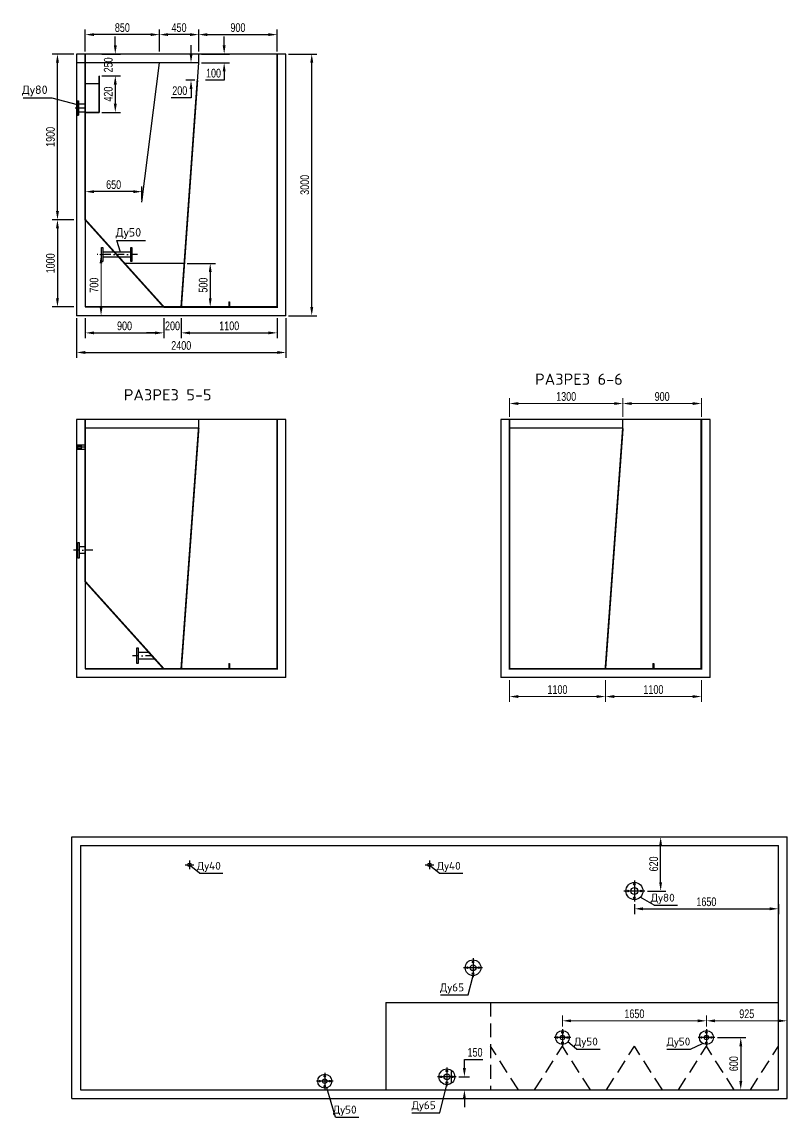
# Model space of a CAD drawing. Extents: x 89779 to 109422, y -13887 to 11174.
# Drawn here: x 100650 to 109422, y -13887 to -1331 of the extents above; entities that cross this region are included whole.
import ezdxf

# ---------------------------------------------------------------- set-up
doc = ezdxf.new("R2010")
doc.units = 0
doc.linetypes.add('DASHDOTX2', pattern=[50.8, 25.4, -12.7, 0, -12.7])
doc.linetypes.add('HIDDEN2', pattern=[4.7625, 3.175, -1.5875])
doc.layers.get('0').update_dxf_attribs({"linetype": 'CONTINUOUS'})
doc.layers.get('DEFPOINTS').update_dxf_attribs({"linetype": 'CONTINUOUS'})
doc.layers.add('1', color=7, linetype='CONTINUOUS')
doc.layers.add('А-Размеры', color=4, linetype='CONTINUOUS', lineweight=20)
doc.styles.add('MONARCH', font='monarch', dxfattribs={"width": 0.77})
doc.styles.get("Standard").update_dxf_attribs({"font": 'romans.shx'})
doc.dimstyles.get("Standard").update_dxf_attribs({"dimtxt": 50, "dimasz": 30, "dimexe": 20, "dimexo": 10, "dimgap": 10, "dimtad": 1, "dimtoh": 1, "dimdec": 0, "dimzin": 0, "dimdsep": 46, "dimtxsty": 'MONARCH', "dimcen": 10, "dimclrd": 256, "dimclre": 256, "dimclrt": 256, "dimadec": 0, "dimazin": 0, "dimtfac": 1, "dimtdec": 0, "dimtofl": 0, "dimtmove": 0, "dimatfit": 3, "dimfxl": 1, "dimtolj": 1, "dimtzin": 0, "dimlwd": -1, "dimlwe": -1, "dimarcsym": 0})

# ---------------------------------------------------------------- blocks, each defined once
blk = doc.blocks.new('*D486')
at = {"layer": '1', "ltscale": 50, "transparency": 16777216}
for p, q in [((101277, -4729), (101277, -5181)), ((103677, -4729), (103677, -5181)), ((101377, -5121), (103577, -5121))]:
    blk.add_line(p, q, dxfattribs=at)
for points in [[(101377, -5104), (101377, -5138), (101277, -5121)], [(103577, -5104), (103577, -5138), (103677, -5121)]]:
    blk.add_solid(points, dxfattribs=at)
at = {"layer": 'DEFPOINTS', "color": 0, "ltscale": 50, "transparency": 16777216}
for p in [(101277, -4699), (103677, -4699), (103677, -5121)]:
    blk.add_point(p, dxfattribs=at)
at = {"layer": '1', "ltscale": 50, "transparency": 16777216, "insert": (102477, -5041), "char_height": 100, "attachment_point": 5, "style": 'MONARCH'}
blk.add_mtext('\\A1;2400', dxfattribs=at)
blk = doc.blocks.new('*D487')
at = {"layer": '1', "ltscale": 50, "transparency": 16777216}
for p, q in [((101377, -4729), (101377, -4956)), ((102277, -4729), (102277, -4956)), ((101477, -4896), (102177, -4896))]:
    blk.add_line(p, q, dxfattribs=at)
for points in [[(101477, -4880), (101477, -4913), (101377, -4896)], [(102177, -4880), (102177, -4913), (102277, -4896)]]:
    blk.add_solid(points, dxfattribs=at)
at = {"layer": 'DEFPOINTS', "color": 0, "ltscale": 50, "transparency": 16777216}
for p in [(101377, -4699), (102277, -4699), (102277, -4896)]:
    blk.add_point(p, dxfattribs=at)
at = {"layer": '1', "ltscale": 50, "transparency": 16777216, "insert": (101827, -4816), "char_height": 100, "attachment_point": 5, "style": 'MONARCH'}
blk.add_mtext('\\A1;900', dxfattribs=at)
blk = doc.blocks.new('*D488')
at = {"layer": '1', "ltscale": 50, "transparency": 16777216}
for p, q in [((102277, -4729), (102277, -4956)), ((102477, -4729), (102477, -4956)), ((102177, -4896), (102077, -4896)), ((102577, -4896), (102677, -4896))]:
    blk.add_line(p, q, dxfattribs=at)
for points in [[(102177, -4880), (102177, -4913), (102277, -4896)], [(102577, -4880), (102577, -4913), (102477, -4896)]]:
    blk.add_solid(points, dxfattribs=at)
at = {"layer": 'DEFPOINTS', "color": 0, "ltscale": 50, "transparency": 16777216}
for p in [(102277, -4699), (102477, -4699), (102477, -4896)]:
    blk.add_point(p, dxfattribs=at)
at = {"layer": '1', "ltscale": 50, "transparency": 16777216, "insert": (102377, -4816), "char_height": 100, "attachment_point": 5, "style": 'MONARCH'}
blk.add_mtext('\\A1;200', dxfattribs=at)
blk = doc.blocks.new('*D489')
at = {"layer": '1', "ltscale": 50, "transparency": 16777216}
for p, q in [((102477, -4729), (102477, -4956)), ((103577, -4729), (103577, -4956)), ((102577, -4896), (103477, -4896))]:
    blk.add_line(p, q, dxfattribs=at)
for points in [[(102577, -4880), (102577, -4913), (102477, -4896)], [(103477, -4880), (103477, -4913), (103577, -4896)]]:
    blk.add_solid(points, dxfattribs=at)
at = {"layer": 'DEFPOINTS', "color": 0, "ltscale": 50, "transparency": 16777216}
for p in [(102477, -4699), (103577, -4699), (103577, -4896)]:
    blk.add_point(p, dxfattribs=at)
at = {"layer": '1', "ltscale": 50, "transparency": 16777216, "insert": (103027, -4816), "char_height": 100, "attachment_point": 5, "style": 'MONARCH'}
blk.add_mtext('\\A1;1100', dxfattribs=at)
blk = doc.blocks.new('*D490')
at = {"layer": '1', "ltscale": 50, "transparency": 16777216}
for p, q in [((102544, -4099), (102869, -4099)), ((102809, -4199), (102809, -4499)), ((102507, -4599), (102869, -4599))]:
    blk.add_line(p, q, dxfattribs=at)
for points in [[(102793, -4199), (102826, -4199), (102809, -4099)], [(102793, -4499), (102826, -4499), (102809, -4599)]]:
    blk.add_solid(points, dxfattribs=at)
at = {"layer": 'DEFPOINTS', "color": 0, "ltscale": 50, "transparency": 16777216}
for p in [(102514, -4099), (102477, -4599), (102809, -4599)]:
    blk.add_point(p, dxfattribs=at)
at = {"layer": '1', "ltscale": 50, "transparency": 16777216, "insert": (102729, -4349), "char_height": 100, "attachment_point": 5, "rotation": 90, "style": 'MONARCH'}
blk.add_mtext('\\A1;500', dxfattribs=at)
blk = doc.blocks.new('*D491')
at = {"layer": '1', "ltscale": 50, "transparency": 16777216}
for p, q in [((101247, -3599), (100998, -3599)), ((101058, -3699), (101058, -4499)), ((101247, -4599), (100998, -4599))]:
    blk.add_line(p, q, dxfattribs=at)
for points in [[(101041, -3699), (101075, -3699), (101058, -3599)], [(101041, -4499), (101075, -4499), (101058, -4599)]]:
    blk.add_solid(points, dxfattribs=at)
at = {"layer": 'DEFPOINTS', "color": 0, "ltscale": 50, "transparency": 16777216}
for p in [(101277, -3599), (101058, -4599), (101277, -4599)]:
    blk.add_point(p, dxfattribs=at)
at = {"layer": '1', "ltscale": 50, "transparency": 16777216, "insert": (100978, -4099), "char_height": 100, "attachment_point": 5, "rotation": 90, "style": 'MONARCH'}
blk.add_mtext('\\A1;1000', dxfattribs=at)
blk = doc.blocks.new('*D493')
at = {"layer": '1', "ltscale": 50, "transparency": 16777216}
for p, q in [((101247, -1699), (100998, -1699)), ((101058, -3499), (101058, -1799)), ((101247, -3599), (100998, -3599))]:
    blk.add_line(p, q, dxfattribs=at)
for points in [[(101041, -1799), (101075, -1799), (101058, -1699)], [(101041, -3499), (101075, -3499), (101058, -3599)]]:
    blk.add_solid(points, dxfattribs=at)
at = {"layer": 'DEFPOINTS', "color": 0, "ltscale": 50, "transparency": 16777216}
for p in [(101058, -1699), (101277, -1699), (101277, -3599)]:
    blk.add_point(p, dxfattribs=at)
at = {"layer": '1', "ltscale": 50, "transparency": 16777216, "insert": (100978, -2649), "char_height": 100, "attachment_point": 5, "rotation": 90, "style": 'MONARCH'}
blk.add_mtext('\\A1;1900', dxfattribs=at)
blk = doc.blocks.new('*D494')
at = {"layer": '1', "ltscale": 50, "transparency": 16777216}
for p, q in [((101721, -1599), (101721, -1499)), ((101567, -1699), (101781, -1699)), ((101567, -1949), (101781, -1949)), ((101721, -2049), (101721, -2149))]:
    blk.add_line(p, q, dxfattribs=at)
for points in [[(101704, -1599), (101738, -1599), (101721, -1699)], [(101704, -2049), (101738, -2049), (101721, -1949)]]:
    blk.add_solid(points, dxfattribs=at)
at = {"layer": 'DEFPOINTS', "color": 0, "ltscale": 50, "transparency": 16777216}
for p in [(101537, -1699), (101721, -1699), (101537, -1949)]:
    blk.add_point(p, dxfattribs=at)
at = {"layer": '1', "ltscale": 50, "transparency": 16777216, "insert": (101641, -1824), "char_height": 100, "attachment_point": 5, "rotation": 90, "style": 'MONARCH'}
blk.add_mtext('\\A1;250', dxfattribs=at)
blk = doc.blocks.new('*D495')
at = {"layer": '1', "ltscale": 50, "transparency": 16777216}
for p, q in [((101567, -1949), (101781, -1949)), ((101721, -2049), (101721, -2269)), ((101567, -2369), (101781, -2369))]:
    blk.add_line(p, q, dxfattribs=at)
for points in [[(101704, -2049), (101738, -2049), (101721, -1949)], [(101704, -2269), (101738, -2269), (101721, -2369)]]:
    blk.add_solid(points, dxfattribs=at)
at = {"layer": 'DEFPOINTS', "color": 0, "ltscale": 50, "transparency": 16777216}
for p in [(101537, -1949), (101537, -2369), (101721, -2369)]:
    blk.add_point(p, dxfattribs=at)
at = {"layer": '1', "ltscale": 50, "transparency": 16777216, "insert": (101641, -2159), "char_height": 100, "attachment_point": 5, "rotation": 90, "style": 'MONARCH'}
blk.add_mtext('\\A1;420', dxfattribs=at)
blk = doc.blocks.new('*D496')
at = {"layer": '1', "ltscale": 50, "transparency": 16777216}
for p, q in [((102969, -1599), (102969, -1499)), ((102710, -1699), (103029, -1699)), ((102710, -1799), (103029, -1799)), ((102969, -1999), (102756, -1999)), ((102969, -1899), (102969, -1999))]:
    blk.add_line(p, q, dxfattribs=at)
for points in [[(102952, -1599), (102986, -1599), (102969, -1699)], [(102952, -1899), (102986, -1899), (102969, -1799)]]:
    blk.add_solid(points, dxfattribs=at)
at = {"layer": 'DEFPOINTS', "color": 0, "ltscale": 50, "transparency": 16777216}
for p in [(102680, -1699), (102680, -1799), (102969, -1799)]:
    blk.add_point(p, dxfattribs=at)
at = {"layer": '1', "ltscale": 50, "transparency": 16777216, "insert": (102847, -1919), "char_height": 100, "attachment_point": 5, "style": 'MONARCH'}
blk.add_mtext('\\A1;100', dxfattribs=at)
blk = doc.blocks.new('*D497')
at = {"layer": '1', "ltscale": 50, "transparency": 16777216}
for p, q in [((102677, -1669), (102677, -1417)), ((102777, -1477), (103477, -1477)), ((103577, -1669), (103577, -1417))]:
    blk.add_line(p, q, dxfattribs=at)
for points in [[(102777, -1460), (102777, -1493), (102677, -1477)], [(103477, -1460), (103477, -1493), (103577, -1477)]]:
    blk.add_solid(points, dxfattribs=at)
at = {"layer": 'DEFPOINTS', "color": 0, "ltscale": 50, "transparency": 16777216}
for p in [(103577, -1477), (102677, -1699), (103577, -1699)]:
    blk.add_point(p, dxfattribs=at)
at = {"layer": '1', "ltscale": 50, "transparency": 16777216, "insert": (103127, -1397), "char_height": 100, "attachment_point": 5, "style": 'MONARCH'}
blk.add_mtext('\\A1;900', dxfattribs=at)
blk = doc.blocks.new('*D498')
at = {"layer": '1', "ltscale": 50, "transparency": 16777216}
for p, q in [((102227, -1669), (102227, -1417)), ((102577, -1477), (102327, -1477)), ((102677, -1639), (102677, -1417))]:
    blk.add_line(p, q, dxfattribs=at)
for points in [[(102327, -1460), (102327, -1493), (102227, -1477)], [(102577, -1460), (102577, -1493), (102677, -1477)]]:
    blk.add_solid(points, dxfattribs=at)
at = {"layer": 'DEFPOINTS', "color": 0, "ltscale": 50, "transparency": 16777216}
for p in [(102227, -1477), (102227, -1699), (102677, -1669)]:
    blk.add_point(p, dxfattribs=at)
at = {"layer": '1', "ltscale": 50, "transparency": 16777216, "insert": (102452, -1397), "char_height": 100, "attachment_point": 5, "style": 'MONARCH'}
blk.add_mtext('\\A1;450', dxfattribs=at)
blk = doc.blocks.new('*D499')
at = {"layer": '1', "ltscale": 50, "transparency": 16777216}
for p, q in [((101377, -1669), (101377, -1417)), ((102127, -1477), (101477, -1477)), ((102227, -1669), (102227, -1417))]:
    blk.add_line(p, q, dxfattribs=at)
for points in [[(101477, -1460), (101477, -1493), (101377, -1477)], [(102127, -1460), (102127, -1493), (102227, -1477)]]:
    blk.add_solid(points, dxfattribs=at)
at = {"layer": 'DEFPOINTS', "color": 0, "ltscale": 50, "transparency": 16777216}
for p in [(101377, -1477), (101377, -1699), (102227, -1699)]:
    blk.add_point(p, dxfattribs=at)
at = {"layer": '1', "ltscale": 50, "transparency": 16777216, "insert": (101802, -1397), "char_height": 100, "attachment_point": 5, "style": 'MONARCH'}
blk.add_mtext('\\A1;850', dxfattribs=at)
blk = doc.blocks.new('*D500')
at = {"layer": '1', "ltscale": 50, "transparency": 16777216}
for p, q in [((101377, -3369), (101377, -3217)), ((102027, -3369), (102027, -3217)), ((101927, -3277), (101477, -3277))]:
    blk.add_line(p, q, dxfattribs=at)
for points in [[(101477, -3261), (101477, -3294), (101377, -3277)], [(101927, -3261), (101927, -3294), (102027, -3277)]]:
    blk.add_solid(points, dxfattribs=at)
at = {"layer": 'DEFPOINTS', "color": 0, "ltscale": 50, "transparency": 16777216}
for p in [(101377, -3277), (101377, -3399), (102027, -3399)]:
    blk.add_point(p, dxfattribs=at)
at = {"layer": '1', "ltscale": 50, "transparency": 16777216, "insert": (101702, -3197), "char_height": 100, "attachment_point": 5, "style": 'MONARCH'}
blk.add_mtext('\\A1;650', dxfattribs=at)
blk = doc.blocks.new('*D501')
at = {"layer": '1', "ltscale": 50, "transparency": 16777216}
for p, q in [((102589, -1699), (102589, -1599)), ((102647, -1799), (102529, -1799)), ((102632, -2000), (102529, -2000)), ((102589, -2100), (102589, -2200)), ((102589, -2200), (102361, -2200))]:
    blk.add_line(p, q, dxfattribs=at)
for points in [[(102573, -1699), (102606, -1699), (102589, -1799)], [(102573, -2100), (102606, -2100), (102589, -2000)]]:
    blk.add_solid(points, dxfattribs=at)
at = {"layer": 'DEFPOINTS', "color": 0, "ltscale": 50, "transparency": 16777216}
for p in [(102677, -1799), (102589, -2000), (102662, -2000)]:
    blk.add_point(p, dxfattribs=at)
at = {"layer": '1', "ltscale": 50, "transparency": 16777216, "insert": (102460, -2120), "char_height": 100, "attachment_point": 5, "style": 'MONARCH'}
blk.add_mtext('\\A1;200', dxfattribs=at)
blk = doc.blocks.new('*D502')
at = {"layer": '1', "ltscale": 50, "transparency": 16777216}
for p, q in [((103707, -1699), (104033, -1699)), ((103973, -4599), (103973, -1799)), ((103707, -4699), (104033, -4699))]:
    blk.add_line(p, q, dxfattribs=at)
for points in [[(103956, -1799), (103990, -1799), (103973, -1699)], [(103956, -4599), (103990, -4599), (103973, -4699)]]:
    blk.add_solid(points, dxfattribs=at)
at = {"layer": 'DEFPOINTS', "color": 0, "ltscale": 50, "transparency": 16777216}
for p in [(103677, -1699), (103973, -1699), (103677, -4699)]:
    blk.add_point(p, dxfattribs=at)
at = {"layer": '1', "ltscale": 50, "transparency": 16777216, "insert": (103893, -3199), "char_height": 100, "attachment_point": 5, "rotation": 90, "style": 'MONARCH'}
blk.add_mtext('\\A1;3000', dxfattribs=at)
blk = doc.blocks.new('*D476')
at = {"layer": 'DEFPOINTS', "color": 0, "ltscale": 50, "transparency": 16777216}
for p in [(107340, -8848), (108440, -8848), (107340, -9066)]:
    blk.add_point(p, dxfattribs=at)
at = {"layer": 'А-Размеры', "ltscale": 50, "transparency": 16777216}
for p, q in [((107340, -8878), (107340, -9126)), ((108440, -8878), (108440, -9126)), ((108340, -9066), (107440, -9066))]:
    blk.add_line(p, q, dxfattribs=at)
for points in [[(107440, -9049), (107440, -9082), (107340, -9066)], [(108340, -9049), (108340, -9082), (108440, -9066)]]:
    blk.add_solid(points, dxfattribs=at)
at = {"layer": 'А-Размеры', "ltscale": 50, "transparency": 16777216, "insert": (107890, -8986), "char_height": 100, "attachment_point": 5, "style": 'MONARCH'}
blk.add_mtext('\\A1;1100', dxfattribs=at)
blk = doc.blocks.new('*D477')
at = {"layer": 'DEFPOINTS', "color": 0, "ltscale": 50, "transparency": 16777216}
for p in [(106240, -8848), (107340, -8848), (106240, -9066)]:
    blk.add_point(p, dxfattribs=at)
at = {"layer": 'А-Размеры', "ltscale": 50, "transparency": 16777216}
for p, q in [((106240, -8878), (106240, -9126)), ((107340, -8878), (107340, -9126)), ((107240, -9066), (106340, -9066))]:
    blk.add_line(p, q, dxfattribs=at)
for points in [[(106340, -9049), (106340, -9082), (106240, -9066)], [(107240, -9049), (107240, -9082), (107340, -9066)]]:
    blk.add_solid(points, dxfattribs=at)
at = {"layer": 'А-Размеры', "ltscale": 50, "transparency": 16777216, "insert": (106790, -8986), "char_height": 100, "attachment_point": 5, "style": 'MONARCH'}
blk.add_mtext('\\A1;1100', dxfattribs=at)
blk = doc.blocks.new('*D478')
at = {"layer": 'DEFPOINTS', "color": 0, "ltscale": 50, "transparency": 16777216}
for p in [(107540, -5706), (107540, -5888), (108440, -5888)]:
    blk.add_point(p, dxfattribs=at)
at = {"layer": 'А-Размеры', "ltscale": 50, "transparency": 16777216}
for p, q in [((107540, -5858), (107540, -5646)), ((108440, -5858), (108440, -5646)), ((108340, -5706), (107640, -5706))]:
    blk.add_line(p, q, dxfattribs=at)
for points in [[(107640, -5690), (107640, -5723), (107540, -5706)], [(108340, -5690), (108340, -5723), (108440, -5706)]]:
    blk.add_solid(points, dxfattribs=at)
at = {"layer": 'А-Размеры', "ltscale": 50, "transparency": 16777216, "insert": (107990, -5626), "char_height": 100, "attachment_point": 5, "style": 'MONARCH'}
blk.add_mtext('\\A1;900', dxfattribs=at)
blk = doc.blocks.new('*D479')
at = {"layer": 'DEFPOINTS', "color": 0, "ltscale": 50, "transparency": 16777216}
for p in [(106240, -5706), (106240, -5888), (107540, -5888)]:
    blk.add_point(p, dxfattribs=at)
at = {"layer": 'А-Размеры', "ltscale": 50, "transparency": 16777216}
for p, q in [((106240, -5858), (106240, -5646)), ((107540, -5858), (107540, -5646)), ((107440, -5706), (106340, -5706))]:
    blk.add_line(p, q, dxfattribs=at)
for points in [[(106340, -5690), (106340, -5723), (106240, -5706)], [(107440, -5690), (107440, -5723), (107540, -5706)]]:
    blk.add_solid(points, dxfattribs=at)
at = {"layer": 'А-Размеры', "ltscale": 50, "transparency": 16777216, "insert": (106890, -5626), "char_height": 100, "attachment_point": 5, "style": 'MONARCH'}
blk.add_mtext('\\A1;1300', dxfattribs=at)
blk = doc.blocks.new('*D472')
at = {"layer": '1', "ltscale": 50, "transparency": 16777216}
for p, q in [((108624, -12975), (108951, -12975)), ((108891, -13075), (108891, -13475)), ((108624, -13575), (108951, -13575))]:
    blk.add_line(p, q, dxfattribs=at)
for points in [[(108875, -13075), (108908, -13075), (108891, -12975)], [(108875, -13475), (108908, -13475), (108891, -13575)]]:
    blk.add_solid(points, dxfattribs=at)
at = {"layer": 'DEFPOINTS', "color": 0, "ltscale": 50, "transparency": 16777216}
for p in [(108594, -12975), (108594, -13575), (108891, -13575)]:
    blk.add_point(p, dxfattribs=at)
at = {"layer": '1', "ltscale": 50, "transparency": 16777216, "insert": (108811, -13275), "char_height": 100, "attachment_point": 5, "rotation": 90, "style": 'MONARCH'}
blk.add_mtext('\\A1;600', dxfattribs=at)
blk = doc.blocks.new('*D473')
at = {"layer": '1', "ltscale": 50, "transparency": 16777216}
for p, q in [((105723, -13325), (105723, -13225)), ((105723, -13225), (105936, -13225)), ((105661, -13425), (105783, -13425)), ((105661, -13575), (105783, -13575)), ((105723, -13675), (105723, -13775))]:
    blk.add_line(p, q, dxfattribs=at)
for points in [[(105706, -13325), (105740, -13325), (105723, -13425)], [(105706, -13675), (105740, -13675), (105723, -13575)]]:
    blk.add_solid(points, dxfattribs=at)
at = {"layer": 'DEFPOINTS', "color": 0, "ltscale": 50, "transparency": 16777216}
for p in [(105631, -13425), (105723, -13425), (105631, -13575)]:
    blk.add_point(p, dxfattribs=at)
at = {"layer": '1', "ltscale": 50, "transparency": 16777216, "insert": (105845, -13145), "char_height": 100, "attachment_point": 5, "style": 'MONARCH'}
blk.add_mtext('\\A1;150', dxfattribs=at)
blk = doc.blocks.new('*D474')
at = {"layer": '1', "ltscale": 50, "transparency": 16777216}
for p, q in [((107823, -10675), (108033, -10675)), ((107973, -11195), (107973, -10775)), ((107823, -11295), (108033, -11295))]:
    blk.add_line(p, q, dxfattribs=at)
for points in [[(107956, -10775), (107989, -10775), (107973, -10675)], [(107956, -11195), (107989, -11195), (107973, -11295)]]:
    blk.add_solid(points, dxfattribs=at)
at = {"layer": 'DEFPOINTS', "color": 0, "ltscale": 50, "transparency": 16777216}
for p in [(107793, -10675), (107973, -10675), (107793, -11295)]:
    blk.add_point(p, dxfattribs=at)
at = {"layer": '1', "ltscale": 50, "transparency": 16777216, "insert": (107893, -10985), "char_height": 100, "attachment_point": 5, "rotation": 90, "style": 'MONARCH'}
blk.add_mtext('\\A1;620', dxfattribs=at)
blk = doc.blocks.new('*D475')
at = {"layer": '1', "ltscale": 50, "transparency": 16777216}
for p, q in [((107672, -11445), (107672, -11559)), ((107772, -11499), (109222, -11499)), ((109322, -11445), (109322, -11559))]:
    blk.add_line(p, q, dxfattribs=at)
for points in [[(107772, -11482), (107772, -11516), (107672, -11499)], [(109222, -11482), (109222, -11516), (109322, -11499)]]:
    blk.add_solid(points, dxfattribs=at)
at = {"layer": 'DEFPOINTS', "color": 0, "ltscale": 50, "transparency": 16777216}
for p in [(107672, -11415), (109322, -11415), (109322, -11499)]:
    blk.add_point(p, dxfattribs=at)
at = {"layer": '1', "ltscale": 50, "transparency": 16777216, "insert": (108497, -11419), "char_height": 100, "attachment_point": 5, "style": 'MONARCH'}
blk.add_mtext('\\A1;1650', dxfattribs=at)
blk = doc.blocks.new('*D470')
at = {"layer": 'DEFPOINTS', "color": 0, "ltscale": 50, "transparency": 16777216}
for p in [(109422, -12783), (108497, -12879), (109422, -12879)]:
    blk.add_point(p, dxfattribs=at)
at = {"layer": 'А-Размеры', "ltscale": 50, "transparency": 16777216}
for p, q in [((108497, -12849), (108497, -12723)), ((108597, -12783), (109322, -12783)), ((109422, -12849), (109422, -12723))]:
    blk.add_line(p, q, dxfattribs=at)
for points in [[(108597, -12767), (108597, -12800), (108497, -12783)], [(109322, -12767), (109322, -12800), (109422, -12783)]]:
    blk.add_solid(points, dxfattribs=at)
at = {"layer": 'А-Размеры', "ltscale": 50, "transparency": 16777216, "insert": (108960, -12703), "char_height": 100, "attachment_point": 5, "style": 'MONARCH'}
blk.add_mtext('\\A1;925', dxfattribs=at)
blk = doc.blocks.new('*D471')
at = {"layer": 'DEFPOINTS', "color": 0, "ltscale": 50, "transparency": 16777216}
for p in [(106847, -12783), (106847, -12879), (108497, -12879)]:
    blk.add_point(p, dxfattribs=at)
at = {"layer": 'А-Размеры', "ltscale": 50, "transparency": 16777216}
for p, q in [((106847, -12849), (106847, -12723)), ((108397, -12783), (106947, -12783)), ((108497, -12849), (108497, -12723))]:
    blk.add_line(p, q, dxfattribs=at)
for points in [[(106947, -12767), (106947, -12800), (106847, -12783)], [(108397, -12767), (108397, -12800), (108497, -12783)]]:
    blk.add_solid(points, dxfattribs=at)
at = {"layer": 'А-Размеры', "ltscale": 50, "transparency": 16777216, "insert": (107672, -12703), "char_height": 100, "attachment_point": 5, "style": 'MONARCH'}
blk.add_mtext('\\A1;1650', dxfattribs=at)
blk = doc.blocks.new('*D527')
at = {"layer": 'DEFPOINTS', "color": 0, "ltscale": 50, "transparency": 16777216}
for p in [(101513, -3999), (101513, -4699), (101558, -4699)]:
    blk.add_point(p, dxfattribs=at)
at = {"layer": 'А-Размеры', "ltscale": 50, "transparency": 16777216}
for p, q in [((101543, -3999), (101618, -3999)), ((101558, -4099), (101558, -4599)), ((101543, -4699), (101618, -4699))]:
    blk.add_line(p, q, dxfattribs=at)
for points in [[(101541, -4099), (101574, -4099), (101558, -3999)], [(101541, -4599), (101574, -4599), (101558, -4699)]]:
    blk.add_solid(points, dxfattribs=at)
at = {"layer": 'А-Размеры', "ltscale": 50, "transparency": 16777216, "insert": (101478, -4349), "char_height": 100, "attachment_point": 5, "rotation": 90, "style": 'MONARCH'}
blk.add_mtext('\\A1;700', dxfattribs=at)

msp = doc.modelspace()

# ---------------------------------------------------------------- linework, layer by layer
at = {"color": 1}
for p, q in [((101276.9, -1699.3), (101276.9, -4699.3)), ((103676.9, -4699.3), (103676.9, -1699.3)), ((103676.9, -4699.3), (101276.9, -4699.3)), ((101276.9, -5888.1), (101276.9, -8848.1)), ((103676.9, -8848.1), (103676.9, -5888.1)), ((106139.6, -5888.1), (106139.6, -8848.1)), ((108539.6, -8848.1), (108539.6, -5888.1)), ((103676.9, -8848.1), (101276.9, -8848.1)), ((108539.6, -8848.1), (106139.6, -8848.1))]:
    msp.add_line(p, q, dxfattribs=at)
for p, q in [((103676.9, -1699.3), (101276.9, -1699.3)), ((101376.9, -1699.3), (101376.9, -4599.3)), ((103576.9, -4599.3), (103576.9, -1699.3)), ((102676.9, -1799.4), (101276.9, -1799.4)), ((101376.9, -2319.4), (101259.3, -2319.4)), ((101376.9, -2274.4), (101299.2, -2274.4)), ((101376.9, -2364.4), (101299.2, -2364.4)), ((101897.4, -3971.3), (101577.8, -3971.3)), ((101897.4, -4027.3), (101577.8, -4027.3)), ((102513.5, -4099.3), (101826.9, -4099.3)), ((103576.9, -4599.3), (101376.9, -4599.3)), ((103676.9, -5888.1), (101276.9, -5888.1)), ((101376.9, -5888.1), (101376.9, -8748.1)), ((103576.9, -8748.1), (103576.9, -5888.1)), ((108539.6, -5888.1), (106139.6, -5888.1)), ((106239.6, -5888.1), (106239.6, -8748.1)), ((108439.6, -8748.1), (108439.6, -5888.1)), ((102676.9, -5988.2), (101376.9, -5988.2)), ((107539.6, -5988.2), (106239.6, -5988.2)), ((101376.9, -7350.1), (101305, -7350.1)), ((101376.9, -7426.1), (101305, -7426.1)), ((102116.7, -8560.1), (101982.8, -8560.1)), ((102167.1, -8636.1), (101982.8, -8636.1)), ((103576.9, -8748.1), (101376.9, -8748.1)), ((108439.6, -8748.1), (106239.6, -8748.1)), ((101222.3, -13675), (101222.3, -10675)), ((101222.3, -10675), (109422.3, -10675)), ((101322.3, -10775), (101322.3, -13575)), ((101322.3, -10775), (109322.3, -10775)), ((109322.3, -13575), (109322.3, -10775)), ((109422.3, -13675), (109422.3, -10675)), ((104822.3, -12575), (109322.3, -12575)), ((101222.3, -13675), (109422.3, -13675)), ((101322.3, -13575), (109322.3, -13575))]:
    msp.add_line(p, q)
at = {"ltscale": 30}
for p, q in [((101376.9, -3599.3), (102276.9, -4599.3)), ((101376.9, -7748.1), (102276.9, -8748.1))]:
    msp.add_line(p, q, dxfattribs=at)
at = {"linetype": 'DASHDOTX2', "ltscale": 3}
for p, q in [((101976.8, -3999.3), (101513, -3999.3)), ((101464.1, -7388.1), (101240.2, -7388.1)), ((102141.9, -8598.1), (101918, -8598.1))]:
    msp.add_line(p, q, dxfattribs=at)
at = {"layer": '1', "ltscale": 50}
for p, q in [((102676.9, -1799.4), (102676.9, -1699.4)), ((102026.9, -3399.4), (102226.9, -1799.4)), ((102476.9, -4599.3), (102676.9, -1799.4)), ((101536.9, -1949.4), (101536.9, -2369.4)), ((101536.9, -2039.4), (101376.9, -2039.4)), ((100664.5, -2200.8), (100993.7, -2200.8)), ((100993.7, -2200.8), (101284.2, -2279)), ((101284.2, -2236.9), (101284.2, -2401.9)), ((101284.2, -2236.9), (101299.2, -2236.9)), ((101299.2, -2236.9), (101299.2, -2401.9)), ((101284.2, -2401.9), (101299.2, -2401.9)), ((101779.5, -3971.3), (101739.7, -3835.7)), ((101739.7, -3835.7), (102068.9, -3835.7)), ((101562.8, -4079.3), (101562.8, -3919.3)), ((101562.8, -3919.3), (101577.8, -3919.3)), ((101577.8, -3919.3), (101577.8, -4079.3)), ((101897.4, -4079.3), (101897.4, -3919.3)), ((101897.4, -3919.3), (101912.4, -3919.3)), ((101912.4, -3919.3), (101912.4, -4079.3)), ((101577.8, -4079.3), (101562.8, -4079.3)), ((101912.4, -4079.3), (101897.4, -4079.3)), ((103021.9, -4539.4), (103021.9, -4599.4)), ((103021.9, -4539.4), (103031.9, -4539.4)), ((103026.9, -4566.5), (103026.9, -4599.4)), ((103031.9, -4539.4), (103031.9, -4599.4)), ((102676.9, -5988.2), (102676.9, -5888.1)), ((107539.6, -5988.2), (107539.6, -5888.1)), ((102476.9, -8748.1), (102676.9, -5988.2)), ((107339.6, -8748.1), (107539.6, -5988.2)), ((101376.9, -6208.1), (101279.5, -6208.1)), ((101376.9, -6184.1), (101289.3, -6184.1)), ((101289.3, -6184.1), (101289.3, -6232.1)), ((101328.2, -6190.1), (101289.3, -6190.1)), ((101328.2, -6226), (101289.3, -6226)), ((101376.9, -6232.1), (101289.3, -6232.1)), ((101328.2, -6184.1), (101328.2, -6232.1)), ((101290, -7478.1), (101290, -7298.1)), ((101290, -7298.1), (101305, -7298.1)), ((101305, -7298.1), (101305, -7478.1)), ((101305, -7478.1), (101290, -7478.1)), ((101967.8, -8688.1), (101967.8, -8508.1)), ((101967.8, -8508.1), (101982.8, -8508.1)), ((101982.8, -8508.1), (101982.8, -8688.1)), ((101982.8, -8688.1), (101967.8, -8688.1)), ((103021.9, -8688.2), (103021.9, -8748.2)), ((103021.9, -8688.2), (103031.9, -8688.2)), ((103026.9, -8715.3), (103026.9, -8748.2)), ((103031.9, -8688.2), (103031.9, -8748.2)), ((107884.6, -8688.2), (107884.6, -8748.2)), ((107884.6, -8688.2), (107894.6, -8688.2)), ((107889.6, -8715.3), (107889.6, -8748.2)), ((107894.6, -8688.2), (107894.6, -8748.2)), ((102523.6, -10995), (102621, -10995)), ((102572.3, -10946.3), (102572.3, -11043.7)), ((102685.4, -11091.7), (102585.1, -11010.4)), ((105273.6, -10995), (105371, -10995)), ((105322.3, -10946.3), (105322.3, -11043.7)), ((105322.3, -10946.3), (105322.3, -11043.7)), ((105435.4, -11091.7), (105335.1, -11010.4)), ((102685.4, -11091.7), (102954.9, -11091.7)), ((105435.4, -11091.7), (105704.9, -11091.7)), ((107672.3, -11174.7), (107672.3, -11415.4)), ((107792.7, -11295), (107552, -11295)), ((107897.7, -11457.3), (107739.7, -11366.2)), ((107897.7, -11457.3), (108167.1, -11457.3)), ((105930.5, -12175), (105714.1, -12175)), ((105822.3, -12066.8), (105822.3, -12283.2)), ((105822.3, -12113.4), (105822.3, -12236.7)), ((105822.3, -12126.3), (105822.3, -12223.7)), ((105767.5, -12485.7), (105822.3, -12265)), ((105447.5, -12485.7), (105767.5, -12485.7)), ((104822.3, -12575), (104822.3, -13575)), ((106847.3, -12878.7), (106847.3, -13071.4)), ((108497.3, -12878.7), (108497.3, -13071.4)), ((106943.7, -12975), (106751, -12975)), ((107009.7, -13106.7), (106909.5, -13025.4)), ((108314.3, -13106.7), (108452.8, -13041.5)), ((108593.7, -12975), (108401, -12975)), ((107009.7, -13106.7), (107279.2, -13106.7)), ((108044.8, -13106.7), (108314.3, -13106.7)), ((104122.3, -13378.7), (104122.3, -13571.4)), ((104122.3, -13426.3), (104122.3, -13523.7)), ((105630.5, -13425), (105414.1, -13425)), ((105522.3, -13316.8), (105522.3, -13533.2)), ((105522.3, -13363.4), (105522.3, -13486.7)), ((105572.3, -13363.4), (105572.3, -13486.7)), ((104218.7, -13475), (104026, -13475)), ((104244.5, -13887.1), (104145.1, -13551.7)), ((105442.3, -13837.1), (105522.3, -13515)), ((104244.5, -13887.1), (104514, -13887.1)), ((105122.3, -13837.1), (105442.3, -13837.1))]:
    msp.add_line(p, q, dxfattribs=at)
at = {"layer": '1', "color": 1, "ltscale": 50}
for p, q in [((101376.9, -3599.3), (101376.9, -4599.3)), ((101376.9, -4599.3), (102276.9, -4599.3)), ((101376.9, -7748.1), (101376.9, -8748.1)), ((101376.9, -8748.1), (102276.9, -8748.1))]:
    msp.add_line(p, q, dxfattribs=at)
at = {"layer": '1', "color": 4, "linetype": 'HIDDEN2', "ltscale": 50}
for p, q in [((106022.3, -12575), (106022.3, -13575)), ((106342.3, -13575), (106022.3, -13075)), ((106527.3, -13575), (106847.3, -13075)), ((107167.3, -13575), (106847.3, -13075)), ((107352.3, -13575), (107672.3, -13075)), ((107992.3, -13575), (107672.3, -13075)), ((108177.3, -13575), (108497.3, -13075)), ((108817.3, -13575), (108497.3, -13075)), ((109002.3, -13575), (109322.3, -13075))]:
    msp.add_line(p, q, dxfattribs=at)
at = {"layer": '1', "ltscale": 50, "const_width": 20}
for points in [[(101376.9, -1699.3), (101376.9, -3599.3), (102276.9, -4599.3)], [(102276.9, -4599.3), (103576.9, -4599.3), (103576.9, -1699.3)], [(101536.9, -1949.4), (101536.9, -2369.4)], [(102662.6, -1999.5), (102476.9, -4599.3)], [(101376.9, -2369.4), (101536.9, -2369.4)], [(101376.9, -5888.1), (101376.9, -7748.1), (102276.9, -8748.1)], [(102276.9, -8748.1), (103576.9, -8748.1), (103576.9, -5888.1)], [(108439.6, -5888.1), (108439.6, -8748.1), (106239.6, -8748.1), (106239.6, -5888.1)], [(102676.9, -5988.4), (102476.9, -8748.1)], [(107539.6, -5988.4), (107339.6, -8748.1)]]:
    msp.add_lwpolyline(points, dxfattribs=at)
at = {"layer": '1', "ltscale": 50}
for centre, radius in [((102572.3, -10995), 20), ((105322.3, -10995), 20), ((107672.3, -11295), 98), ((107596.2, -11295), 9), ((107672.3, -11295), 40), ((107672.3, -11218.9), 9), ((107748.5, -11295), 9), ((107672.3, -11371.2), 9), ((105822.3, -12175), 90), ((105757, -12175), 9), ((105822.3, -12175), 33), ((105822.3, -12109.7), 9), ((105887.7, -12175), 9), ((105822.3, -12240.4), 9), ((106847.3, -12975), 80), ((106847.3, -12917.3), 9), ((108497.3, -12975), 80), ((108497.3, -12917.3), 9), ((106789.6, -12975), 9), ((106847.3, -12975), 25), ((106847.3, -13032.8), 9), ((106905.1, -12975), 9), ((108439.6, -12975), 9), ((108497.3, -12975), 25), ((108497.3, -13032.8), 9), ((108555.1, -12975), 9), ((104122.3, -13475), 80), ((104122.3, -13417.3), 9), ((105522.3, -13425), 90), ((105457, -13425), 9), ((105522.3, -13425), 33), ((105522.3, -13359.7), 9), ((105587.7, -13425), 9), ((104064.6, -13475), 9), ((104122.3, -13475), 25), ((104122.3, -13532.8), 9), ((104180.1, -13475), 9), ((105522.3, -13490.4), 9)]:
    msp.add_circle(centre, radius, dxfattribs=at)

# ---------------------------------------------------------------- texts
for s, height, p in [('Ду80', 97.2, (100650.5, -2157.3)), ('Ду50', 97.2, (101725.6, -3792.2)), ('РАЗРЕЗ 6-6', 129.6, (106531.9, -5492.2)), ('РАЗРЕЗ 5-5', 129.6, (101817.3, -5671.3)), ('Ду40', 90.72, (102655.9, -11051.3)), ('Ду40', 90.72, (105405.9, -11051.3)), ('Ду80', 90.72, (107859.3, -11417)), ('Ду65', 90.72, (105443.1, -12445.4)), ('Ду50', 90.72, (106980.2, -13066.4)), ('Ду50', 90.72, (108040.4, -13066.4)), ('Ду50', 90.72, (104215, -13846.7)), ('Ду65', 90.72, (105117.9, -13796.7))]:
    msp.add_text(s, height=height).set_placement(p)

# ---------------------------------------------------------------- dimensions: what is measured, and where the dimension line sits
for base, p1, p2, angle, picture, middle in [((101376.9, -1476.6), (102226.9, -1699.4), (101376.9, -1699.4), 0, '*D499', (101801.9, -1396.6)), ((102226.9, -1476.6), (102676.9, -1669.4), (102226.9, -1699.4), 0, '*D498', (102451.9, -1396.6)), ((103576.9, -1476.6), (102676.9, -1699.4), (103576.9, -1699.4), 0, '*D497', (103126.9, -1396.6)), ((102969, -1799.4), (102679.6, -1699.4), (102679.6, -1799.4), 90, '*D496', (102847.3, -1919.4)), ((101058, -1699.3), (101276.9, -3599.3), (101276.9, -1699.3), 90, '*D493', (100978, -2649.3)), ((103973, -1699.3), (103676.9, -4699.3), (103676.9, -1699.3), 90, '*D502', (103893, -3199.3)), ((101720.9, -2369.4), (101536.9, -1949.4), (101536.9, -2369.4), 90, '*D495', (101640.9, -2159.4)), ((101376.9, -3277.2), (102026.9, -3399.4), (101376.9, -3399.4), 0, '*D500', (101701.9, -3197.2)), ((101058, -4599.3), (101276.9, -3599.3), (101276.9, -4599.3), 90, '*D491', (100978, -4099.3)), ((102809.2, -4599.3), (102513.5, -4099.3), (102476.9, -4599.3), 90, '*D490', (102729.2, -4349.3)), ((103676.9, -5120.9), (101276.9, -4699.3), (103676.9, -4699.3), 0, '*D486', (102476.9, -5040.9)), ((102276.9, -4896.4), (101376.9, -4699.3), (102276.9, -4699.3), 0, '*D487', (101826.9, -4816.4)), ((103576.9, -4896.4), (102476.9, -4699.3), (103576.9, -4699.3), 0, '*D489', (103026.9, -4816.4)), ((107972.5, -10675), (107792.7, -11295), (107792.7, -10675), 90, '*D474', (107892.5, -10985)), ((109322.3, -11499.1), (107672.3, -11415.4), (109322.3, -11415.4), 0, '*D475', (108497.3, -11419.1)), ((108891.3, -13575), (108593.7, -12975), (108593.7, -13575), 90, '*D472', (108811.3, -13275)), ((105722.9, -13425), (105630.5, -13575), (105630.5, -13425), 90, '*D473', (105844.5, -13145))]:
    dim = msp.add_linear_dim(base=base, p1=p1, p2=p2, angle=angle, dimstyle='Standard', override={"dimscale": 100, "dimtxt": 1, "dimasz": 1, "dimexe": 0.6, "dimexo": 0.3, "dimgap": 0.3, "dimcen": 2}, dxfattribs=at)
    dim.commit()
    dim.dimension.update_dxf_attribs({"geometry": picture, "text_midpoint": middle})
for base, p1, p2, angle, picture, middle in [((101720.9, -1699.4), (101536.9, -1949.4), (101536.9, -1699.4), 90, '*D494', (101720.9, -1824.4)), ((102589.4, -1999.5), (102676.9, -1799.4), (102662.4, -1999.5), 90, '*D501', (102460.4, -2199.5)), ((102476.9, -4896.4), (102276.9, -4699.3), (102476.9, -4699.3), 0, '*D488', (102376.9, -4896.4))]:
    dim = msp.add_linear_dim(base=base, p1=p1, p2=p2, angle=angle, dimstyle='Standard', override={"dimscale": 100, "dimtxt": 1, "dimasz": 1, "dimexe": 0.6, "dimexo": 0.3, "dimgap": 0.3, "dimcen": 2}, dxfattribs=at)
    dim.commit()
    dim.dimension.update_dxf_attribs({"geometry": picture, "text_midpoint": middle, "dimtype": 160})
at = {"layer": 'А-Размеры', "ltscale": 50}
for base, p1, p2, angle, picture, middle in [((101557.7, -4699.3), (101513, -3999.3), (101513, -4699.3), 90, '*D527', (101477.7, -4349.3)), ((106239.6, -5706.4), (107539.6, -5888.1), (106239.6, -5888.1), 180, '*D479', (106889.6, -5626.4)), ((107539.6, -5706.4), (108439.6, -5888.1), (107539.6, -5888.1), 180, '*D478', (107989.6, -5626.4)), ((106239.6, -9065.6), (107339.6, -8848.1), (106239.6, -8848.1), 180, '*D477', (106789.6, -8985.6)), ((107339.6, -9065.6), (108439.6, -8848.1), (107339.6, -8848.1), 180, '*D476', (107889.6, -8985.6)), ((106847.3, -12783.3), (108497.3, -12878.7), (106847.3, -12878.7), 180, '*D471', (107672.3, -12703.3)), ((109422.3, -12783.3), (108497.3, -12878.7), (109422.3, -12878.7), 180, '*D470', (108959.8, -12703.3))]:
    dim = msp.add_linear_dim(base=base, p1=p1, p2=p2, angle=angle, dimstyle='Standard', override={"dimscale": 100, "dimtxt": 1, "dimasz": 1, "dimexe": 0.6, "dimexo": 0.3, "dimgap": 0.3, "dimcen": 2}, dxfattribs=at)
    dim.commit()
    dim.dimension.update_dxf_attribs({"geometry": picture, "text_midpoint": middle})

doc.saveas('drawing.dxf')
